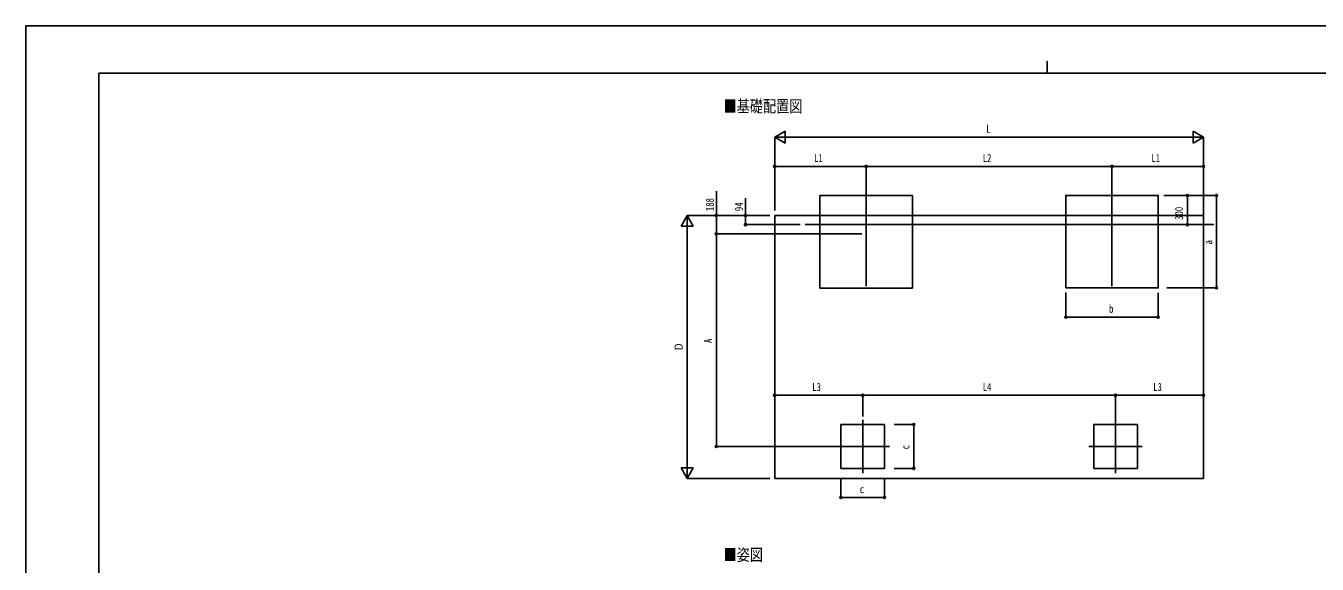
# Model space of a CAD drawing. Units: millimetres, scale not verified. Extents: x -10512 to 10512, y -7425 to 7425.
# Drawn here: x -10512 to 2765, y 1896 to 7425 of the extents above; entities that cross this region are included whole.
import ezdxf
from ezdxf.enums import TextEntityAlignment as Align

# ---------------------------------------------------------------- set-up
doc = ezdxf.new("R2010")
doc.units = ezdxf.units.MM
doc.header["$LTSCALE"] = 30
for name, color, linetype in [('0-2_USER1', 3, 'Continuous'), ('0-3_YKK_12', 2, 'Continuous'), ('0-4_YKK_A1', 4, 'Continuous'), ('0-5_YKK_D', 6, 'Continuous'), ('0-6_YKK_ZWAK', 7, 'Continuous')]:
    doc.layers.add(name, color=color, linetype=linetype)
doc.styles.add('ＭＳ ゴシック', font='')
doc.styles.get('ＭＳ ゴシック').set_extended_font_data('MS Gothic')

msp = doc.modelspace()

# ---------------------------------------------------------------- linework, layer by layer
at = {"layer": '0-3_YKK_12'}
for p, q in [((-1871.95, 5856.95), (-1871.95, 4750.29)), ((655.55, 5858.45), (655.55, 4751.79)), ((-2499.21, 5383.19), (1703.71, 5383.19)), ((-1907.55, 3379.9), (-1907.55, 2829.9)), ((692.57, 3379.9), (692.57, 2829.9)), ((-2182.55, 3104.9), (-1632.55, 3104.9)), ((967.57, 3104.9), (417.57, 3104.9))]:
    msp.add_line(p, q, dxfattribs=at)
at = {"layer": '0-4_YKK_A1'}
for p, q in [((-2812.53, 5477.19), (1597.55, 5477.19)), ((-2812.53, 5477.19), (-2812.53, 2777.19)), ((1597.55, 5477.19), (1597.55, 2777.19)), ((-2132.55, 3329.9), (-1682.55, 3329.9)), ((-2132.55, 2879.9), (-2132.55, 3329.9)), ((917.57, 3329.9), (467.57, 3329.9)), ((917.57, 2879.9), (917.57, 3329.9)), ((1597.55, 2777.19), (-2812.53, 2777.19))]:
    msp.add_line(p, q, dxfattribs=at)
for points in [[(-2346.75, 4731.69), (-1396.75, 4731.69), (-1396.75, 5681.69), (-2346.75, 5681.69)], [(180.75, 4733.19), (1130.75, 4733.19), (1130.75, 5683.19), (180.75, 5683.19)]]:
    msp.add_lwpolyline(points, close=True, dxfattribs=at)
for points in [[(-2132.55, 2879.9), (-1682.55, 2879.9), (-1682.55, 3329.9)], [(917.57, 2879.9), (467.57, 2879.9), (467.57, 3329.9)]]:
    msp.add_lwpolyline(points, dxfattribs=at)
at = {"layer": '0-5_YKK_D'}
for p, q in [((-2812.53, 6281.69), (-2704.28, 6344.19)), ((-2812.53, 5527.19), (-2812.53, 6282.69)), ((-2812.53, 6281.69), (-2704.28, 6219.19)), ((-2812.53, 6281.69), (-2596.03, 6281.69)), ((-2704.28, 6219.19), (-2704.28, 6344.19)), ((-2687.53, 6281.69), (1472.55, 6281.69)), ((1597.55, 6281.69), (1381.04, 6281.69)), ((1597.55, 6281.69), (1489.3, 6344.19)), ((1489.3, 6344.19), (1489.3, 6219.19)), ((1597.55, 6281.69), (1489.3, 6219.19)), ((1597.55, 5478.19), (1597.55, 6282.69)), ((-2812.53, 5528.19), (-2812.53, 5982.69)), ((-1871.95, 5981.69), (-2812.53, 5981.69)), ((-1871.95, 5857.95), (-1871.95, 5982.69)), ((-1871.95, 5857.95), (-1871.95, 5982.69)), ((-1871.95, 5981.69), (655.55, 5981.69)), ((655.55, 5859.45), (655.55, 5982.69)), ((655.55, 5859.45), (655.55, 5982.69)), ((655.55, 5981.69), (1597.55, 5981.69)), ((1597.55, 5478.19), (1597.55, 5982.69)), ((1187.52, 5683.19), (1731.75, 5683.19)), ((1187.52, 5683.19), (1431.75, 5683.19)), ((1430.75, 5383.19), (1430.75, 5683.19)), ((1730.75, 4733.19), (1730.75, 5683.19)), ((-3712.53, 5477.19), (-3775.03, 5368.93)), ((-2862.53, 5477.19), (-3713.53, 5477.19)), ((-3712.53, 5477.19), (-3650.03, 5368.93)), ((-3712.53, 5477.19), (-3712.53, 5260.68)), ((-2862.53, 5477.19), (-3413.53, 5477.19)), ((-2862.53, 5477.19), (-3113.53, 5477.19)), ((-3775.03, 5368.93), (-3650.03, 5368.93)), ((-3712.53, 2902.19), (-3712.53, 5352.19)), ((-2550.21, 5383.19), (-3113.53, 5383.19)), ((-1918.15, 5289.19), (-3413.53, 5289.19)), ((-1919.15, 5289.19), (-3413.53, 5289.19)), ((-3412.53, 5289.19), (-3412.53, 3104.9)), ((180.75, 4686.1), (180.75, 4432.19)), ((1130.75, 4684.17), (1130.75, 4432.19)), ((1218.45, 4733.19), (1731.75, 4733.19)), ((180.75, 4433.19), (1130.75, 4433.19)), ((-2812.53, 3629.9), (-1907.55, 3629.9)), ((-1907.55, 3413.4), (-1907.55, 3630.9)), ((-1907.55, 3413.4), (-1907.55, 3630.9)), ((-1907.55, 3629.9), (692.57, 3629.9)), ((692.57, 3380.9), (692.57, 3630.9)), ((692.57, 3380.9), (692.57, 3630.9)), ((1597.55, 3629.9), (692.57, 3629.9)), ((-1582.55, 3329.9), (-1381.55, 3329.9)), ((-1382.55, 2879.9), (-1382.55, 3329.9)), ((-2183.55, 3104.9), (-3413.53, 3104.9)), ((-3712.53, 2777.19), (-3712.53, 2993.69)), ((-3712.53, 2777.19), (-3775.03, 2885.44)), ((-3650.03, 2885.44), (-3775.03, 2885.44)), ((-3712.53, 2777.19), (-3650.03, 2885.44)), ((-1582.55, 2879.9), (-1381.55, 2879.9)), ((-2862.53, 2777.19), (-3713.53, 2777.19)), ((-2132.55, 2779.9), (-2132.55, 2578.9)), ((-1682.55, 2779.9), (-1682.55, 2578.9)), ((-2132.55, 2579.9), (-1682.55, 2579.9))]:
    msp.add_line(p, q, dxfattribs=at)
for points in [[(-3412.53, 5289.19), (-3412.53, 5477.19), (-3412.53, 5727.02)], [(-3112.53, 5383.19), (-3112.53, 5477.19), (-3112.53, 5655.02)]]:
    msp.add_lwpolyline(points, dxfattribs=at)
for centre in [(-2812.53, 5981.69), (-1871.95, 5981.69), (-1871.95, 5981.69), (655.55, 5981.69), (655.55, 5981.69), (1597.55, 5981.69), (1430.75, 5683.19), (1730.75, 5683.19), (-3412.53, 5477.19), (-3112.53, 5477.19), (-3112.53, 5383.19), (1430.75, 5383.19), (-3412.53, 5289.19), (-3412.53, 5289.19), (1730.75, 4733.19), (180.75, 4433.19), (1130.75, 4433.19), (-2812.53, 3629.9), (-1907.55, 3629.9), (-1907.55, 3629.9), (692.57, 3629.9), (692.57, 3629.9), (1597.55, 3629.9), (-1382.55, 3329.9), (-3412.53, 3104.9), (-1382.55, 2879.9), (-2132.55, 2579.9), (-1682.55, 2579.9)]:
    msp.add_circle(centre, 10.62, dxfattribs=at)
at = {"layer": '0-6_YKK_ZWAK'}
for p, q in [((-12.45, 7062.5), (-12.45, 6937.5)), ((9737.55, 6937.5), (-9762.45, 6937.5)), ((-9762.45, -6312.5), (-9762.45, 6937.5))]:
    msp.add_line(p, q, dxfattribs=at)
msp.add_lwpolyline([(-10512.5, -7425), (10512.5, -7425), (10512.5, 7425), (-10512.5, 7425)], close=True, dxfattribs=at)

# ---------------------------------------------------------------- texts
at = {"layer": '0-2_USER1', "style": 'ＭＳ ゴシック', "width": 0.8}
for s, p in [('■基礎配置図', (-3338.51, 6500.2)), ('■姿図', (-3338.51, 1893.2))]:
    msp.add_text(s, height=123.8, dxfattribs=at).set_placement(p, align=Align.BOTTOM_LEFT)
at = {"layer": '0-5_YKK_D', "style": 'ＭＳ ゴシック', "width": 0.8}
for s, p in [('L', (-637.49, 6301.69)), ('L1', (-2408.24, 6001.69)), ('L2', (-674.2, 6001.69)), ('L1', (1060.55, 6001.69)), ('b', (625.75, 4453.19)), ('L3', (-2426.04, 3649.9)), ('L4', (-673.49, 3649.9)), ('L3', (1079.06, 3649.9)), ('c', (-1937.55, 2599.9))]:
    msp.add_text(s, height=82.48, dxfattribs=at).set_placement(p, align=Align.BOTTOM_LEFT)
for s, p in [('188', (-3414.2, 5521.35)), ('94', (-3114.2, 5521.35)), ('300', (1410.75, 5431.19)), ('a', (1710.75, 5178.19)), ('Ｄ', (-3732.53, 4082.19)), ('A', (-3432.53, 4167.04)), ('c', (-1402.55, 3074.9))]:
    msp.add_text(s, height=82.48, rotation=90, dxfattribs=at).set_placement(p, align=Align.BOTTOM_LEFT)

doc.saveas('drawing.dxf')
